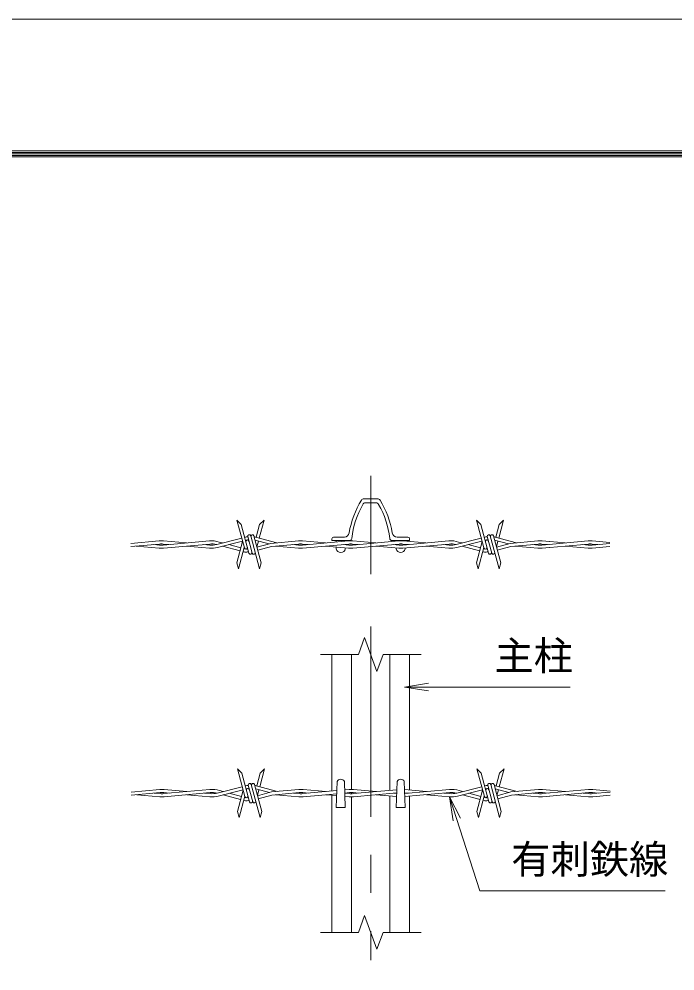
# Model space of a CAD drawing. Units: millimetres, scale not verified. Extents: x -4200 to 4200, y -2970 to 2970.
# Drawn here: x 1466 to 2561, y 1381 to 2970 of the extents above; entities that cross this region are included whole.
import ezdxf
from ezdxf.enums import TextEntityAlignment as Align

# ---------------------------------------------------------------- set-up
doc = ezdxf.new("R2010")
doc.units = ezdxf.units.MM
doc.header["$LTSCALE"] = 10
doc.linetypes.add('USER1', pattern=[50.8, 31.75, -6.35, 6.35, -6.35])
for name, color, linetype, lineweight in [('0-0_D-STR1', 1, 'Continuous', 18), ('0-1_D-BMK', 2, 'USER1', 13), ('0-2_D-STR-DIM', 7, 'Continuous', 13), ('0-3_D-STR3', 3, 'Continuous', 13), ('0-7_D-STR-TXT', 7, 'Continuous', 13), ('0-8_0', 7, 'Continuous', 18), ('0-B_D-TTL', 7, 'Continuous', 18)]:
    doc.layers.add(name, color=color, linetype=linetype, lineweight=lineweight)
doc.styles.add('ＭＳ ゴシック', font='')
doc.styles.get('ＭＳ ゴシック').set_extended_font_data('MS Gothic')

# ---------------------------------------------------------------- blocks, each defined once
blk = doc.blocks.new('_Open')
at = {"layer": '0-8_0'}
blk.add_line((-10, 1.667), (0, 0), dxfattribs=at)
blk.add_lwpolyline([(-10, -1.667), (0, 0), (-10, 0)], dxfattribs=at)

msp = doc.modelspace()

# ---------------------------------------------------------------- linework, layer by layer
at = {"layer": '0-0_D-STR1'}
for p, q in [((2042.08, 2169.49), (2064.56, 2169.49)), ((2044.46, 2162.49), (2062.18, 2162.49)), ((1988.32, 2102.49), (1988.32, 2099.49)), ((1988.32, 2099.49), (2017.68, 2099.49)), ((1991.32, 2105.49), (2009.38, 2105.49)), ((1995.82, 2097.17), (1995.82, 2099.49)), ((2010.82, 2098.51), (2010.82, 2099.49)), ((2088.96, 2099.49), (2118.32, 2099.49)), ((2095.82, 2098.62), (2095.82, 2099.49)), ((2097.27, 2105.49), (2115.32, 2105.49)), ((2110.82, 2098.67), (2110.82, 2099.49)), ((2118.32, 2102.49), (2118.32, 2099.49)), ((1995.82, 2085.49), (1995.82, 2088.74)), ((2010.82, 2092.62), (2010.82, 2093.29)), ((2010.82, 2085.49), (2010.82, 2087.4)), ((2095.82, 2092.51), (2095.82, 2093.4)), ((2095.82, 2085.49), (2095.82, 2087.29)), ((2110.82, 2092.46), (2110.82, 2093.45)), ((2110.82, 2085.49), (2110.82, 2087.24)), ((1988.32, 1909.49), (1988.32, 1681.48)), ((2021.32, 1909.49), (2021.32, 1684.21)), ((2085.32, 1682.66), (2085.32, 1909.49)), ((2118.32, 1683.14), (2118.32, 1909.49)), ((1997.32, 1697.24), (1995.82, 1654.24)), ((2009.32, 1697.24), (2010.82, 1654.24)), ((2097.32, 1697.24), (2095.82, 1654.24)), ((2109.32, 1697.24), (2110.82, 1654.24)), ((1988.32, 1674.55), (1988.32, 1445.66)), ((2021.32, 1679.01), (2021.32, 1677.02)), ((2021.32, 1671.82), (2021.32, 1445.66)), ((2085.32, 1445.66), (2085.32, 1673.37)), ((2118.32, 1445.66), (2118.32, 1672.89)), ((2010.82, 1654.24), (1995.82, 1654.24)), ((2095.82, 1654.24), (2110.82, 1654.24))]:
    msp.add_line(p, q, dxfattribs=at)
for centre, radius, start, end in [((2166.47, 2087.67), 151.2, 148.30182, 170.6662), ((2042.08, 2164.49), 5, 90, 148.30182), ((2044.46, 2157.49), 5, 90, 150.13204), ((2062.18, 2157.49), 5, 29.86796, 90), ((2064.56, 2164.49), 5, 31.69818, 90), ((1940.17, 2087.67), 151.2, 9.3338, 31.69818), ((2166.04, 2087.67), 145.2, 150.13204, 173.91336), ((1940.6, 2087.67), 145.2, 6.08664, 29.86796), ((1991.32, 2102.49), 3, 90, 180), ((2009.38, 2113.49), 8, 270, 350.6662), ((2017.68, 2103.49), 4, 270, 353.91336), ((2088.96, 2103.49), 4, 186.08664, 270), ((2097.27, 2113.49), 8, 189.3338, 270), ((2115.32, 2102.49), 3, 0, 90), ((2003.32, 2087.18), 7.69, 192.68038, 347.31962), ((2103.32, 2087.18), 7.69, 192.68038, 347.31962), ((2003.32, 1694.74), 6.5, 22.61986, 157.38014), ((2103.32, 1694.74), 6.5, 22.61986, 157.38014)]:
    msp.add_arc(centre, radius, start, end, dxfattribs=at)
at = {"layer": '0-1_D-BMK'}
for p, q in [((2053.32, 2207.55), (2053.32, 2043.35)), ((2053.32, 1955.87), (2053.32, 1399.28))]:
    msp.add_line(p, q, dxfattribs=at)
at = {"layer": '0-2_D-STR-DIM'}
for p, q in [((2032.8, 1909.49), (2043.06, 1937.68)), ((2032.8, 1909.49), (1969.32, 1909.49)), ((2137.32, 1909.49), (2073.84, 1909.49)), ((2032.8, 1445.66), (2043.06, 1473.85)), ((2032.8, 1445.66), (1969.32, 1445.66)), ((2137.32, 1445.66), (2073.84, 1445.66))]:
    msp.add_line(p, q, dxfattribs=at)
for points in [[(2043.06, 1937.68), (2063.58, 1881.3), (2073.84, 1909.49)], [(2043.06, 1473.85), (2063.58, 1417.47), (2073.84, 1445.66)]]:
    msp.add_lwpolyline(points, dxfattribs=at)
at = {"layer": '0-3_D-STR3'}
for p, q in [((1842.21, 2087.17), (1829.77, 2133.58)), ((1837.12, 2126.23), (1829.77, 2133.58)), ((2242.21, 2087.17), (2229.77, 2133.58)), ((2237.12, 2126.23), (2229.77, 2133.58)), ((1837.12, 2126.23), (1849.92, 2078.47)), ((1867.74, 2126.23), (1862.07, 2105.08)), ((2237.12, 2126.23), (2249.92, 2078.47)), ((2267.74, 2126.23), (2262.07, 2105.08)), ((1700.06, 2099), (1652.43, 2094.74)), ((1783.88, 2099), (1706.73, 2092.09)), ((1707.19, 2099), (1745.53, 2095.57)), ((1796.04, 2093.03), (1837.78, 2103.67)), ((1797.32, 2087.99), (1839.13, 2098.65)), ((1845.34, 2105.6), (1842.83, 2104.93)), ((1844.17, 2099.94), (1846.72, 2100.59)), ((1847.9, 2106.09), (1855.3, 2078.47)), ((1849.48, 2100.19), (1848.03, 2100.58)), ((1852.93, 2107.44), (1867.69, 2052.33)), ((1870.38, 2062.38), (1858.31, 2107.44)), ((1883.24, 2094.03), (1860.25, 2100.19)), ((1860.73, 2100.06), (1860.51, 2099.24)), ((1896.72, 2095.8), (1861.03, 2105.37)), ((1865.75, 2098.72), (1863.2, 2089.19)), ((1932.43, 2099), (1886.4, 2094.88)), ((2016.24, 2099), (1939.09, 2092.09)), ((1939.56, 2099), (1977.9, 2095.57)), ((2100.06, 2099), (2022.91, 2092.09)), ((2023.37, 2099), (2061.72, 2095.57)), ((2183.88, 2099), (2106.73, 2092.09)), ((2107.19, 2099), (2145.53, 2095.57)), ((2196.04, 2093.03), (2237.78, 2103.67)), ((2197.32, 2087.99), (2239.13, 2098.65)), ((2245.34, 2105.6), (2242.83, 2104.93)), ((2244.17, 2099.94), (2246.72, 2100.59)), ((2247.9, 2106.09), (2255.3, 2078.47)), ((2249.48, 2100.19), (2248.03, 2100.58)), ((2252.93, 2107.44), (2267.69, 2052.33)), ((2270.38, 2062.38), (2258.31, 2107.44)), ((2283.24, 2094.03), (2260.25, 2100.19)), ((2260.73, 2100.06), (2260.51, 2099.24)), ((2296.72, 2095.8), (2261.03, 2105.37)), ((2265.75, 2098.72), (2263.2, 2089.19)), ((2332.43, 2099), (2286.4, 2094.88)), ((2416.24, 2099), (2339.09, 2092.09)), ((2339.56, 2099), (2351.42, 2097.93)), ((2339.56, 2099), (2377.9, 2095.57)), ((2423.37, 2099), (2452.43, 2096.4)), ((1700.52, 2093.82), (1652.43, 2089.51)), ((1700.06, 2086.91), (1661.72, 2090.34)), ((1690.89, 2092.96), (1700.52, 2092.09)), ((1716.35, 2092.96), (1706.73, 2093.82)), ((1784.34, 2093.82), (1707.19, 2086.91)), ((1783.88, 2086.91), (1745.53, 2090.34)), ((1774.71, 2092.96), (1784.34, 2092.09)), ((1805.91, 2095.55), (1799.97, 2097.14)), ((1835.16, 2082.33), (1805.88, 2090.18)), ((1836.51, 2087.35), (1816.17, 2092.8)), ((1842.03, 2087.84), (1832.51, 2052.33)), ((1844.04, 2085.33), (1841.53, 2086.01)), ((1847.9, 2086.01), (1845.39, 2085.33)), ((1886.4, 2094.88), (1863.33, 2088.7)), ((1864.68, 2083.67), (1887.31, 2089.74)), ((1887.31, 2089.74), (1932.89, 2093.82)), ((1932.43, 2086.91), (1894.08, 2090.34)), ((1923.26, 2092.96), (1932.89, 2092.09)), ((1948.72, 2092.96), (1939.09, 2093.82)), ((2016.71, 2093.82), (1939.56, 2086.91)), ((2016.24, 2086.91), (1977.9, 2090.34)), ((2007.08, 2092.96), (2016.71, 2092.09)), ((2032.54, 2092.96), (2022.91, 2093.82)), ((2100.52, 2093.82), (2023.37, 2086.91)), ((2100.06, 2086.91), (2061.72, 2090.34)), ((2090.89, 2092.96), (2100.52, 2092.09)), ((2116.35, 2092.96), (2106.73, 2093.82)), ((2184.34, 2093.82), (2107.19, 2086.91)), ((2183.88, 2086.91), (2145.53, 2090.34)), ((2174.71, 2092.96), (2184.34, 2092.09)), ((2205.91, 2095.55), (2199.97, 2097.14)), ((2235.16, 2082.33), (2205.88, 2090.18)), ((2236.51, 2087.35), (2216.17, 2092.8)), ((2242.03, 2087.84), (2232.51, 2052.33)), ((2244.04, 2085.33), (2241.53, 2086.01)), ((2247.9, 2086.01), (2245.39, 2085.33)), ((2286.4, 2094.88), (2263.33, 2088.7)), ((2264.68, 2083.67), (2287.31, 2089.74)), ((2287.31, 2089.74), (2332.89, 2093.82)), ((2332.43, 2086.91), (2294.08, 2090.34)), ((2323.26, 2092.96), (2332.89, 2092.09)), ((2348.72, 2092.96), (2339.09, 2093.82)), ((2348.72, 2092.96), (2339.09, 2093.82)), ((2351.42, 2093.2), (2339.09, 2092.09)), ((2416.71, 2093.82), (2339.56, 2086.91)), ((2351.42, 2087.98), (2339.56, 2086.91)), ((2416.24, 2086.91), (2377.9, 2090.34)), ((2407.08, 2092.96), (2416.71, 2092.09)), ((2452.43, 2094.74), (2422.91, 2092.09)), ((2432.54, 2092.96), (2422.91, 2093.82)), ((2452.43, 2089.51), (2423.37, 2086.91)), ((1840.19, 2080.98), (1841.82, 2080.55)), ((1849.25, 2080.98), (1847.62, 2080.55)), ((2240.19, 2080.98), (2241.82, 2080.55)), ((2249.25, 2080.98), (2247.62, 2080.55)), ((1870.38, 2062.38), (1867.69, 2052.33)), ((2270.38, 2062.38), (2267.69, 2052.33)), ((1843.1, 1672.23), (1830.66, 1718.64)), ((1838.01, 1711.29), (1830.66, 1718.64)), ((2243.1, 1672.23), (2230.66, 1718.64)), ((2238.01, 1711.29), (2230.66, 1718.64)), ((1838.01, 1711.29), (1850.81, 1663.53)), ((1868.63, 1711.29), (1862.96, 1690.15)), ((2238.01, 1711.29), (2250.81, 1663.53)), ((2268.63, 1711.29), (2262.96, 1690.15)), ((1796.93, 1678.1), (1838.67, 1688.74)), ((1846.23, 1690.66), (1843.72, 1689.99)), ((1845.06, 1685), (1847.61, 1685.65)), ((1848.79, 1691.16), (1856.19, 1663.53)), ((1850.37, 1685.25), (1848.92, 1685.64)), ((1853.82, 1692.5), (1868.58, 1637.39)), ((1871.27, 1647.44), (1859.2, 1692.5)), ((1884.13, 1679.09), (1861.14, 1685.25)), ((1861.62, 1685.12), (1861.4, 1684.3)), ((1897.61, 1680.86), (1861.92, 1690.43)), ((2196.93, 1678.1), (2238.67, 1688.74)), ((2246.23, 1690.66), (2243.72, 1689.99)), ((2245.06, 1685), (2247.61, 1685.65)), ((2248.79, 1691.16), (2256.19, 1663.53)), ((2250.37, 1685.25), (2248.92, 1685.64)), ((2253.82, 1692.5), (2268.58, 1637.39)), ((2271.27, 1647.44), (2259.2, 1692.5)), ((2284.13, 1679.09), (2261.14, 1685.25)), ((2261.62, 1685.12), (2261.4, 1684.3)), ((2297.61, 1680.86), (2261.92, 1690.43)), ((1700.95, 1684.06), (1653.32, 1679.8)), ((1701.41, 1678.88), (1653.32, 1674.58)), ((1700.95, 1671.98), (1662.61, 1675.41)), ((1691.78, 1678.02), (1701.41, 1677.16)), ((1784.77, 1684.06), (1707.62, 1677.16)), ((1717.24, 1678.02), (1707.62, 1678.88)), ((1708.08, 1684.06), (1746.42, 1680.63)), ((1785.23, 1678.88), (1708.08, 1671.98)), ((1784.77, 1671.98), (1746.42, 1675.41)), ((1775.6, 1678.02), (1785.23, 1677.16)), ((1798.21, 1673.06), (1840.02, 1683.71)), ((1806.8, 1680.61), (1800.86, 1682.2)), ((1836.05, 1667.39), (1806.77, 1675.24)), ((1837.4, 1672.41), (1817.06, 1677.86)), ((1842.92, 1672.91), (1833.4, 1637.39)), ((1844.93, 1670.39), (1842.42, 1671.07)), ((1848.79, 1671.07), (1846.28, 1670.39)), ((1866.64, 1683.78), (1864.09, 1674.25)), ((1887.29, 1679.94), (1864.22, 1673.76)), ((1865.57, 1668.74), (1888.2, 1674.8)), ((1933.32, 1684.06), (1887.29, 1679.94)), ((1888.2, 1674.8), (1933.78, 1678.88)), ((1933.32, 1671.98), (1894.97, 1675.41)), ((1924.15, 1678.02), (1933.78, 1677.16)), ((1996.8, 1682.24), (1939.98, 1677.16)), ((1949.61, 1678.02), (1939.98, 1678.88)), ((1940.45, 1684.06), (1978.79, 1680.63)), ((1996.62, 1677), (1940.45, 1671.98)), ((1996.51, 1673.82), (1978.79, 1675.41)), ((2017.13, 1684.06), (2009.81, 1683.4)), ((2017.6, 1678.88), (2009.99, 1678.2)), ((2010, 1677.84), (2017.6, 1677.16)), ((2017.13, 1671.98), (2010.18, 1672.6)), ((2096.85, 1683.69), (2023.8, 1677.16)), ((2033.43, 1678.02), (2023.8, 1678.88)), ((2024.26, 1684.06), (2062.61, 1680.63)), ((2096.67, 1678.45), (2024.26, 1671.98)), ((2096.45, 1672.38), (2062.61, 1675.41)), ((2091.78, 1678.02), (2096.64, 1677.58)), ((2109.79, 1683.9), (2146.42, 1680.63)), ((2117.24, 1678.02), (2109.97, 1678.67)), ((2184.77, 1684.06), (2110.02, 1677.37)), ((2185.23, 1678.88), (2110.2, 1672.17)), ((2184.77, 1671.98), (2146.42, 1675.41)), ((2175.6, 1678.02), (2185.23, 1677.16)), ((2198.21, 1673.06), (2240.02, 1683.71)), ((2206.8, 1680.61), (2200.86, 1682.2)), ((2236.05, 1667.39), (2206.77, 1675.24)), ((2237.4, 1672.41), (2217.06, 1677.86)), ((2242.92, 1672.91), (2233.4, 1637.39)), ((2244.93, 1670.39), (2242.42, 1671.07)), ((2248.79, 1671.07), (2246.28, 1670.39)), ((2266.64, 1683.78), (2264.09, 1674.25)), ((2287.29, 1679.94), (2264.22, 1673.76)), ((2265.57, 1668.74), (2288.2, 1674.8)), ((2333.32, 1684.06), (2287.29, 1679.94)), ((2288.2, 1674.8), (2333.78, 1678.88)), ((2333.32, 1671.98), (2294.97, 1675.41)), ((2324.15, 1678.02), (2333.78, 1677.16)), ((2417.13, 1684.06), (2339.98, 1677.16)), ((2349.61, 1678.02), (2339.98, 1678.88)), ((2349.61, 1678.02), (2339.98, 1678.88)), ((2352.31, 1678.26), (2339.98, 1677.16)), ((2340.45, 1684.06), (2352.31, 1683)), ((2340.45, 1684.06), (2378.79, 1680.63)), ((2417.6, 1678.88), (2340.45, 1671.98)), ((2352.31, 1673.04), (2340.45, 1671.98)), ((2417.13, 1671.98), (2378.79, 1675.41)), ((2407.97, 1678.02), (2417.6, 1677.16)), ((2453.32, 1679.8), (2423.8, 1677.16)), ((2433.43, 1678.02), (2423.8, 1678.88)), ((2424.26, 1684.06), (2453.32, 1681.46)), ((2453.32, 1674.58), (2424.26, 1671.98)), ((1841.08, 1666.04), (1842.71, 1665.61)), ((1850.14, 1666.04), (1848.51, 1665.61)), ((2241.08, 1666.04), (2242.71, 1665.61)), ((2250.14, 1666.04), (2248.51, 1665.61)), ((1871.27, 1647.44), (1868.58, 1637.39)), ((2271.27, 1647.44), (2268.58, 1637.39))]:
    msp.add_line(p, q, dxfattribs=at)
for points in [[(1867.74, 2126.23), (1875.09, 2133.58), (1867.1, 2103.74)], [(2267.74, 2126.23), (2275.09, 2133.58), (2267.1, 2103.74)], [(1839.33, 2097.89), (1829.82, 2062.38), (1832.51, 2052.33)], [(2239.33, 2097.89), (2229.82, 2062.38), (2232.51, 2052.33)], [(1868.63, 1711.29), (1875.98, 1718.64), (1867.99, 1688.8)], [(2268.63, 1711.29), (2275.98, 1718.64), (2267.99, 1688.8)], [(1840.22, 1682.95), (1830.71, 1647.44), (1833.4, 1637.39)], [(2240.22, 1682.95), (2230.71, 1647.44), (2233.4, 1637.39)]]:
    msp.add_lwpolyline(points, dxfattribs=at)
for centre, radius, start, end in [((1703.62, 2059.16), 40, 84.88752, 95), ((1787.44, 2059.16), 40, 71.7501, 95.11248), ((1847.36, 2098.07), 2.6, 15, 195), ((1847.36, 2098.07), 7.8, 85.52878, 105), ((1850.41, 2106.77), 2.6, 15, 195), ((1855.8, 2106.77), 2.6, 15, 195), ((1858.13, 2094.55), 11.2, 75, 86.73065), ((1935.99, 2059.16), 40, 84.88752, 95), ((2019.81, 2059.16), 40, 84.88752, 95), ((2103.62, 2059.16), 40, 84.88752, 95), ((2187.44, 2059.16), 40, 71.7501, 95.11248), ((2247.36, 2098.07), 2.6, 15, 195), ((2247.36, 2098.07), 7.8, 85.52878, 105), ((2250.41, 2106.77), 2.6, 15, 195), ((2255.8, 2106.77), 2.6, 15, 195), ((2258.13, 2094.55), 11.2, 75, 86.73065), ((2335.99, 2059.16), 40, 84.88752, 95), ((2335.99, 2059.16), 40, 84.88752, 95), ((2419.81, 2059.16), 40, 84.88752, 95), ((1703.62, 2126.76), 40, 265, 275.11248), ((1703.62, 2059.16), 34.8, 84.88752, 95), ((1703.62, 2126.76), 34.8, 265, 275.11248), ((1787.44, 2126.76), 40, 264.88752, 284.29953), ((1787.44, 2059.16), 34.8, 76.22606, 95.11248), ((1787.44, 2126.76), 34.8, 264.88752, 284.29953), ((1844.72, 2087.84), 2.6, 195, 15), ((1935.99, 2126.76), 40, 265, 275.11248), ((1935.99, 2059.16), 34.8, 84.88752, 95), ((1935.99, 2126.76), 34.8, 265, 275.11248), ((2019.81, 2126.76), 40, 265, 275.11248), ((2019.81, 2059.16), 34.8, 84.88752, 95), ((2019.81, 2126.76), 34.8, 265, 275.11248), ((2103.62, 2126.76), 40, 265, 275.11248), ((2103.62, 2059.16), 34.8, 84.88752, 95), ((2103.62, 2126.76), 34.8, 265, 275.11248), ((2187.44, 2126.76), 40, 264.88752, 284.29953), ((2187.44, 2059.16), 34.8, 76.22606, 95.11248), ((2187.44, 2126.76), 34.8, 264.88752, 284.29953), ((2244.72, 2087.84), 2.6, 195, 15), ((2335.99, 2126.76), 40, 265, 275.11248), ((2335.99, 2126.76), 40, 265, 275.11248), ((2335.99, 2059.16), 34.8, 84.88752, 95), ((2335.99, 2059.16), 34.8, 84.88752, 95), ((2335.99, 2126.76), 34.8, 265, 275.11248), ((2335.99, 2126.76), 34.8, 265, 275.11248), ((2419.81, 2126.76), 40, 265, 275.11248), ((2419.81, 2059.16), 34.8, 84.88752, 95), ((2419.81, 2126.76), 34.8, 265, 275.11248), ((1844.72, 2091.36), 11.2, 255, 285), ((1852.43, 2079.14), 2.6, 195, 15), ((1857.82, 2079.14), 2.6, 195, 15), ((2244.72, 2091.36), 11.2, 255, 285), ((2252.43, 2079.14), 2.6, 195, 15), ((2257.82, 2079.14), 2.6, 195, 15), ((1704.51, 1644.22), 40, 84.88752, 95), ((1788.33, 1644.22), 40, 71.7501, 95.11248), ((1848.25, 1683.13), 2.6, 15, 195), ((1848.25, 1683.13), 7.8, 85.52878, 105), ((1851.3, 1691.83), 2.6, 15, 195), ((1856.69, 1691.83), 2.6, 15, 195), ((1859.02, 1679.61), 11.2, 75, 86.73065), ((1936.88, 1644.22), 40, 84.88752, 95), ((2020.7, 1644.22), 40, 84.88752, 95), ((2188.33, 1644.22), 40, 71.7501, 95.11248), ((2248.25, 1683.13), 2.6, 15, 195), ((2248.25, 1683.13), 7.8, 85.52878, 105), ((2251.3, 1691.83), 2.6, 15, 195), ((2256.69, 1691.83), 2.6, 15, 195), ((2259.02, 1679.61), 11.2, 75, 86.73065), ((2336.88, 1644.22), 40, 84.88752, 95), ((2336.88, 1644.22), 40, 84.88752, 95), ((2420.7, 1644.22), 40, 84.88752, 95), ((1704.51, 1711.82), 40, 265, 275.11248), ((1704.51, 1644.22), 34.8, 84.88752, 95), ((1704.51, 1711.82), 34.8, 265, 275.11248), ((1788.33, 1711.82), 40, 264.88752, 284.29953), ((1788.33, 1644.22), 34.8, 76.22606, 95.11248), ((1788.33, 1711.82), 34.8, 264.88752, 284.29953), ((1845.61, 1672.91), 2.6, 195, 15), ((1936.88, 1711.82), 40, 265, 275.11248), ((1936.88, 1644.22), 34.8, 84.88752, 95), ((1936.88, 1711.82), 34.8, 265, 275.11248), ((2020.7, 1711.82), 40, 265, 275.11248), ((2020.7, 1644.22), 34.8, 84.88752, 95), ((2020.7, 1711.82), 34.8, 265, 275.11248), ((2188.33, 1711.82), 40, 264.88752, 284.29953), ((2188.33, 1644.22), 34.8, 76.22606, 95.11248), ((2188.33, 1711.82), 34.8, 264.88752, 284.29953), ((2245.61, 1672.91), 2.6, 195, 15), ((2336.88, 1711.82), 40, 265, 275.11248), ((2336.88, 1711.82), 40, 265, 275.11248), ((2336.88, 1644.22), 34.8, 84.88752, 95), ((2336.88, 1644.22), 34.8, 84.88752, 95), ((2336.88, 1711.82), 34.8, 265, 275.11248), ((2336.88, 1711.82), 34.8, 265, 275.11248), ((2420.7, 1711.82), 40, 265, 275.11248), ((2420.7, 1644.22), 34.8, 84.88752, 95), ((2420.7, 1711.82), 34.8, 265, 275.11248), ((1845.61, 1676.43), 11.2, 255, 285), ((1853.32, 1664.21), 2.6, 195, 15), ((1858.71, 1664.21), 2.6, 195, 15), ((2245.61, 1676.43), 11.2, 255, 285), ((2253.32, 1664.21), 2.6, 195, 15), ((2258.71, 1664.21), 2.6, 195, 15)]:
    msp.add_arc(centre, radius, start, end, dxfattribs=at)
at = {"layer": '0-7_D-STR-TXT'}
msp.add_line((2386.35, 1855.15), (2111.69, 1855.15), dxfattribs=at)
msp.add_lwpolyline([(2545.08, 1514.77), (2235.53, 1514.77), (2185.38, 1670.07)], dxfattribs=at)
at = {"layer": '0-B_D-TTL', "color": 2}
msp.add_lwpolyline([(-4200, 2970), (4200, 2970), (4200, -2970), (-4200, -2970)], close=True, dxfattribs=at)
at = {"layer": '0-B_D-TTL'}
for points in [[(-3930, 2750), (3930, 2750), (3930, -2750), (-3930, -2750)], [(-3927.5, 2747.5), (3927.5, 2747.5), (3927.5, -2747.5), (-3927.5, -2747.5)], [(-3925, 2745), (3925, 2745), (3925, -2745), (-3925, -2745)], [(-3922.5, 2742.5), (3922.5, 2742.5), (3922.5, -2742.5), (-3922.5, -2742.5)], [(-3920, 2740), (3920, 2740), (3920, -2740), (-3920, -2740)]]:
    msp.add_lwpolyline(points, close=True, dxfattribs=at)

# ---------------------------------------------------------------- block references
at = {"layer": '0-7_D-STR-TXT', "xscale": 4, "yscale": 4}
for p, rotation in [((2109.69, 1855.15), 180), ((2184.77, 1671.98), 107.89556)]:
    msp.add_blockref('_Open', p, dxfattribs=dict(at, rotation=rotation))

# ---------------------------------------------------------------- texts
at = {"layer": '0-7_D-STR-TXT', "style": 'ＭＳ ゴシック'}
for s, p in [('主柱', (2259.96, 1868.88)), ('有刺鉄線', (2287.97, 1529.13))]:
    msp.add_text(s, height=48.09, dxfattribs=at).set_placement(p, align=Align.BOTTOM_LEFT)

doc.saveas('drawing.dxf')
